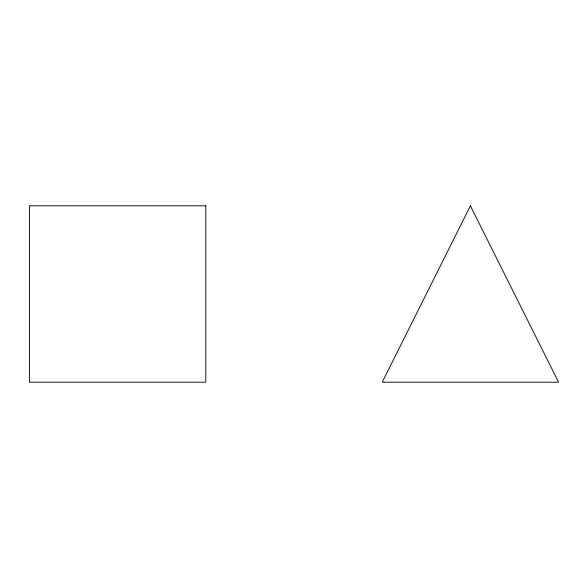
<?xml version="1.0" encoding="UTF-8"?>
<svg xmlns="http://www.w3.org/2000/svg" width="588" height="588" viewBox="0 0 588 588"><rect width="100%" height="100%" fill="white"/><g stroke="black" fill="none" stroke-linecap="round" stroke-linejoin="round"><path stroke-width="0.88" d="M470.4 205.8L382.2 382.2L558.6 382.2L470.4 205.8M205.8 205.8L29.4 205.8L29.4 382.2L205.8 382.2L205.8 205.8"/></g></svg>
